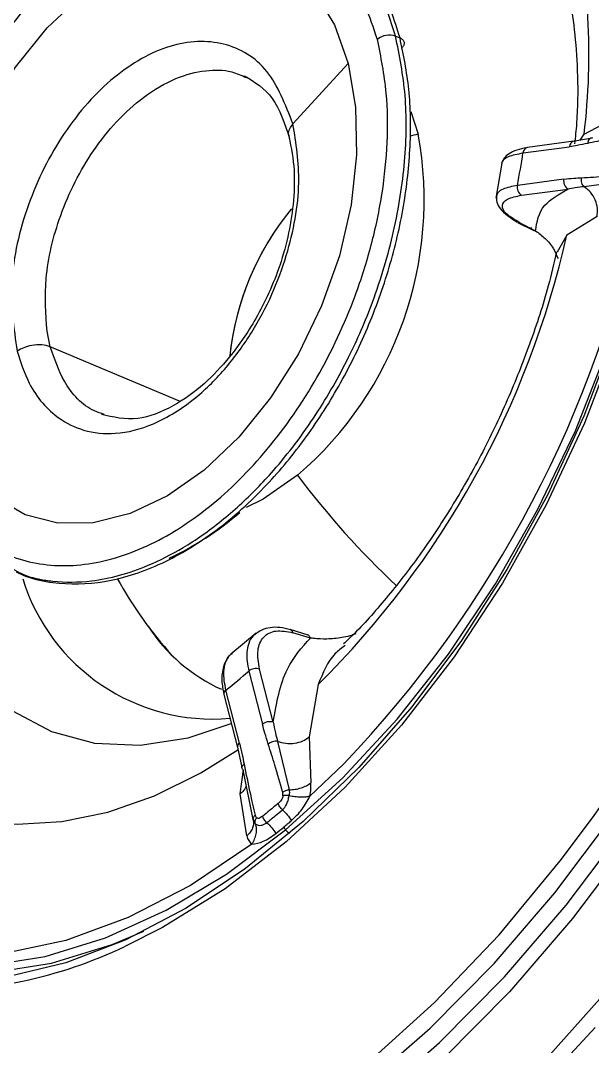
# Model space of a CAD drawing. Extents: x 939 to 1039, y 781 to 934.
# Drawn here: x 1022.987 to 1023.845, y 858.798 to 860.337 of the extents above; entities that cross this region are included whole.
import ezdxf

# ---------------------------------------------------------------- set-up
doc = ezdxf.new("R2010")
doc.units = 0
doc.header["$MEASUREMENT"] = 0
doc.layers.add('1', color=4, linetype='Continuous')

# ---------------------------------------------------------------- blocks, each defined once
blk = doc.blocks.new('Envoy')
at = {"layer": '1', "color": 3, "linetype": 'Continuous', "lineweight": 25}
for p, q in [((84.8959, 61.1397), (84.9026, 61.1369)), ((84.907, 61.1157), (84.9054, 61.1219)), ((84.742, 61.008), (84.8248, 61.0986)), ((84.919, 61.0265), (84.9299, 60.9927)), ((85.1786, 60.9925), (85.2233, 61.0159)), ((85.1728, 60.9834), (85.1786, 60.9925)), ((85.0871, 60.9644), (85.1566, 60.9737)), ((85.1635, 60.9819), (85.0939, 60.9726)), ((85.188, 60.986), (85.1621, 60.9815)), ((85.1638, 60.9819), (85.1635, 60.9819)), ((85.0557, 60.9522), (85.0462, 60.8963)), ((85.1483, 60.9249), (85.0787, 60.9156)), ((85.2411, 60.922), (85.1789, 60.9136)), ((85.085, 60.9009), (85.1546, 60.9102)), ((85.1982, 60.869), (85.1528, 60.8412)), ((85.0789, 60.8602), (85.1032, 60.8478)), ((85.0822, 60.8596), (85.106, 60.8474)), ((85.1528, 60.8412), (85.1384, 60.8156)), ((84.3781, 60.6735), (84.3733, 60.6969)), ((84.572, 60.5919), (84.3781, 60.6735)), ((84.7648, 60.2411), (84.7379, 60.2493)), ((84.6869, 60.2441), (84.6491, 60.2127)), ((84.7683, 60.2366), (84.7421, 60.2446)), ((84.7752, 60.2359), (84.7681, 60.2372)), ((84.7124, 60.1105), (84.692, 60.1901)), ((84.6759, 60.187), (84.6963, 60.1074)), ((84.6619, 60.0789), (84.6415, 60.1585)), ((84.7799, 60.1668), (84.7666, 60.0884)), ((84.6385, 60.1521), (84.6589, 60.0724)), ((84.7189, 60.0817), (84.7363, 60.009)), ((84.7666, 60.0884), (84.7688, 60.0193)), ((84.6588, 60.0728), (84.6656, 60.0423)), ((84.6588, 60.0728), (84.6589, 60.0724)), ((84.6631, 60.0028), (84.668, 60.0391)), ((84.6824, 59.9644), (84.6673, 60.039)), ((84.8177, 60.0476), (84.7676, 59.9996)), ((84.6728, 59.9399), (84.6631, 60.0028)), ((84.6823, 59.966), (84.6828, 59.9631)), ((84.683, 59.9625), (84.6829, 59.958))]:
    blk.add_line(p, q, dxfattribs=at)
at = {"layer": '1', "color": 3, "linetype": 'Continuous', "lineweight": 25, "flags": 128}
for points in [[(85.0963, 59.5457), (85.1953, 59.6527)], [(85.1067, 59.5884), (85.2063, 59.7)], [(85.2511, 59.9349), (85.1615, 59.8161), (85.0667, 59.7059), (84.9674, 59.6053)], [(84.8487, 59.5648), (84.9479, 59.6516), (85.0436, 59.7486), (85.1349, 59.8547), (85.2212, 59.9693)], [(84.7311, 59.949), (84.8167, 60.0268), (84.8984, 60.1149), (84.9751, 60.2124), (85.0457, 60.3178), (85.1095, 60.43), (85.1657, 60.5475), (85.2134, 60.6689), (85.2522, 60.7925), (85.2815, 60.9169), (85.301, 61.0405), (85.3104, 61.1618), (85.3096, 61.2791), (85.2986, 61.3911), (85.2776, 61.4963), (85.2468, 61.5934), (85.2066, 61.6811), (85.1575, 61.7585), (85.1001, 61.8244), (85.0352, 61.8782), (84.9635, 61.919), (84.886, 61.9464), (84.8748, 61.9492)], [(84.8613, 59.5417), (84.962, 59.6299), (85.0592, 59.7283), (85.152, 59.8362), (85.2396, 59.9525), (85.3213, 60.0764), (85.3965, 60.2067), (85.4644, 60.3424), (85.5244, 60.4822), (85.5761, 60.625), (85.619, 60.7696), (85.6528, 60.9147), (85.6772, 61.0591), (85.6919, 61.2016), (85.6969, 61.3409), (85.692, 61.4759), (85.6774, 61.6054), (85.6531, 61.7284), (85.6194, 61.8436), (85.5977, 61.9015)], [(84.2095, 60.5913), (84.1983, 60.6571), (84.1968, 60.7285), (84.205, 60.8035), (84.2227, 60.8798), (84.2493, 60.9549), (84.2841, 61.0268), (84.326, 61.0931), (84.3736, 61.1519), (84.4257, 61.2014), (84.4805, 61.24), (84.5364, 61.2666), (84.5918, 61.2804), (84.6448, 61.281), (84.694, 61.2683), (84.7379, 61.2428), (84.775, 61.2052), (84.8043, 61.1566), (84.8248, 61.0986)], [(84.8248, 61.0986), (84.8361, 61.0329), (84.8376, 60.9614), (84.8294, 60.8864), (84.8117, 60.8102), (84.785, 60.735), (84.7502, 60.6631), (84.7084, 60.5968), (84.6607, 60.538), (84.6087, 60.4886), (84.5538, 60.45), (84.4979, 60.4233), (84.4426, 60.4095), (84.3895, 60.4089), (84.3403, 60.4216), (84.2965, 60.4471), (84.2593, 60.4847), (84.2301, 60.5333), (84.2095, 60.5913)], [(85.2615, 60.8134), (85.2243, 60.6905), (85.1785, 60.5696), (85.1245, 60.4521), (85.063, 60.3394), (84.9947, 60.2328), (84.9204, 60.1335), (84.841, 60.0427), (84.7575, 59.9615), (84.6707, 59.8908), (84.5817, 59.8315), (84.4916, 59.7842), (84.4013, 59.7495), (84.3121, 59.7278), (84.2249, 59.7194), (84.1407, 59.7243), (84.0605, 59.7425), (84.0351, 59.7514)], [(85.2669, 60.8145), (85.2277, 60.6858), (85.1792, 60.5592), (85.1219, 60.4365), (85.0565, 60.319), (84.9839, 60.2084), (84.9049, 60.106), (84.8206, 60.0131), (84.732, 59.9308), (84.6402, 59.8603), (84.5464, 59.8023), (84.4899, 59.774)], [(84.7491, 60.4809), (84.6974, 60.445), (84.672, 60.4323)], [(84.1643, 60.3728), (84.1902, 60.2954), (84.2255, 60.2279), (84.2695, 60.1714), (84.3214, 60.1273), (84.38, 60.0963), (84.4444, 60.079), (84.513, 60.0759), (84.5847, 60.0869), (84.6496, 60.1085)], [(84.1457, 60.0079), (84.2028, 59.9808), (84.2639, 59.964), (84.3284, 59.9575), (84.3955, 59.9614), (84.4644, 59.9757), (84.5342, 60.0002), (84.6041, 60.0347), (84.6595, 60.0691)], [(84.1202, 59.3089), (84.2215, 59.31), (84.3256, 59.325), (84.4315, 59.3537), (84.5382, 59.3959), (84.6448, 59.4511), (84.7503, 59.519), (84.8539, 59.5988), (84.9544, 59.6899), (85.0511, 59.7914), (85.143, 59.9024), (85.1912, 59.9672)], [(83.8448, 59.942), (83.8483, 59.9372), (83.906, 59.8709), (83.9713, 59.8169), (84.0433, 59.7758), (84.1212, 59.7482), (84.204, 59.7345), (84.2907, 59.7348), (84.3801, 59.749), (84.4711, 59.7771), (84.5182, 59.7968)], [(83.9989, 59.8045), (84.0355, 59.7858), (84.113, 59.7583), (84.1954, 59.7447), (84.2816, 59.7449), (84.3705, 59.7591), (84.4611, 59.7871), (84.5521, 59.8284), (84.6425, 59.8826), (84.7311, 59.949)], [(84.6803, 59.9273), (84.5882, 59.8656), (84.4949, 59.8174), (84.4016, 59.7832), (84.3095, 59.7636), (84.22, 59.7589), (84.1343, 59.769), (84.0534, 59.7939), (83.9786, 59.8332)]]:
    blk.add_lwpolyline(points, dxfattribs=at)
at = {"layer": '1', "color": 3, "linetype": 'Continuous', "lineweight": 25}
for centre, radius, start, end in [((84.1995, 61.1127), 0.9865, 352.9999, 13.4416), ((83.24, 61.3792), 2.4086, 324.1088, 359.2309), ((84.8869, 61.1121), 0.029, 71.7947, 128.815), ((84.7441, 61.0085), 0.00215, 192.2275, 196.9503), ((84.3938, 60.8942), 0.545, 310.6802, 10.4092), ((84.8968, 61.1192), 0.1307, 279.0321, 284.66), ((85.0957, 60.9641), 0.00868, 101.8791, 177.7192), ((85.1657, 60.9731), 0.00908, 103.7914, 175.7958), ((83.8466, 61.1511), 1.2544, 349.1788, 351.4414), ((85.0922, 60.9127), 0.0138, 167.8638, 238.7898), ((85.1618, 60.922), 0.0138, 167.8429, 238.7985), ((83.5685, 61.2452), 1.7305, 316.2091, 348.3737), ((85.0637, 60.6152), 0.4188, 140.6826, 173.72), ((85.0646, 60.6149), 0.4197, 140.9803, 173.9496), ((85.0816, 60.8655), 0.00594, 243.3303, 275.6453), ((83.8106, 61.1431), 1.3757, 314.7949, 347.3251), ((85.748, 61.2261), 1.2463, 216.7253, 226.9633), ((84.3632, 60.7715), 0.4577, 294.9882, 310.7948), ((84.622, 60.4139), 0.2987, 197.2185, 274.9237), ((85.0279, 60.6303), 0.628, 208.9738, 221.965), ((84.7415, 60.395), 0.2583, 212.9598, 245.6101), ((84.7356, 60.243), 0.00673, 14.3312, 71.4867), ((84.6868, 60.1734), 0.0175, 72.7934, 128.7637), ((84.0717, 60.8821), 0.9209, 308.2177, 310.9964), ((84.6452, 60.1529), 0.00674, 123.335, 187.291), ((84.7072, 60.0937), 0.0175, 72.7974, 128.7597), ((84.6655, 60.0733), 0.00674, 122.901, 183.8369), ((83.96, 60.8814), 1.2049, 308.896, 309.6062), ((84.7613, 59.974), 0.0392, 212.195, 219.5453), ((84.7599, 59.9727), 0.0373, 219.3638, 231.6487), ((84.198, 60.3845), 0.6767, 268.0296, 295.5509)]:
    blk.add_arc(centre, radius, start, end, dxfattribs=at)
for points, knots in [([(81.6531, 58.5998), (81.6527, 58.7142), (81.6519, 58.9422), (81.6856, 59.2821), (81.747, 59.6172), (81.8364, 59.9481), (81.948, 60.2775), (82.0746, 60.6083), (82.2102, 60.9436), (82.353, 61.284), (82.4924, 61.6008), (82.6287, 61.8919), (82.7619, 62.1553), (82.9078, 62.4138), (83.0683, 62.66), (83.245, 62.8871), (83.4351, 63.0896), (83.6334, 63.2659), (83.8568, 63.436), (84.1029, 63.5967), (84.3666, 63.7468), (84.6657, 63.8981), (84.9979, 64.0441), (85.3625, 64.1771), (85.7201, 64.284), (85.9557, 64.3349), (86.0734, 64.3603)], [0, 0, 0, 0, 0.040896, 0.08153, 0.121712, 0.16188, 0.202537, 0.243615, 0.284974, 0.327206, 0.369771, 0.402394, 0.435849, 0.469512, 0.503093, 0.536655, 0.570124, 0.602983, 0.635303, 0.678131, 0.720347, 0.761443, 0.822406, 0.882535, 0.941357, 1, 1, 1, 1]), ([(82.9198, 59.3314), (82.9381, 59.4617), (82.9748, 59.7222), (83.052, 60.1148), (83.1462, 60.5031), (83.2486, 60.8405), (83.3528, 61.1233), (83.4522, 61.3536), (83.5628, 61.5715), (83.6848, 61.7758), (83.8178, 61.9653), (83.9618, 62.1407), (84.1162, 62.3023), (84.2804, 62.4508), (84.4833, 62.6103), (84.7264, 62.7705), (85.0097, 62.9226), (85.3, 63.0499), (85.5957, 63.1557), (85.8945, 63.2452), (86.0937, 63.2929), (86.1941, 63.3169)], [0, 0, 0, 0, 0.0650213, 0.130009, 0.1942358, 0.2568886, 0.2972992, 0.3364049, 0.3750132, 0.4127807, 0.4500136, 0.4876646, 0.5260086, 0.5649731, 0.6052855, 0.6677024, 0.7312534, 0.7969373, 0.8637394, 0.9313415, 1, 1, 1, 1]), ([(82.864, 58.2654), (82.8696, 58.1777), (82.8806, 58.0056), (82.9203, 57.7651), (82.978, 57.5451), (83.0556, 57.3471), (83.1519, 57.1735), (83.2653, 57.0272), (83.3939, 56.913), (83.5365, 56.8361), (83.6932, 56.8026), (83.8629, 56.8184), (84.0435, 56.8852), (84.2293, 56.998), (84.4177, 57.1504), (84.6065, 57.3362), (84.7935, 57.5501), (84.9987, 57.814), (85.2184, 58.129), (85.4502, 58.4941), (85.6758, 58.8755), (85.8954, 59.2679), (86.1092, 59.6687), (86.3511, 60.144), (86.6158, 60.6966), (86.8993, 61.3292), (87.173, 61.9707), (87.3489, 62.4025), (87.4371, 62.619)], [0, 0, 0, 0, 0.030342, 0.059552, 0.088112, 0.116336, 0.14429, 0.171678, 0.198419, 0.224107, 0.249017, 0.274209, 0.299822, 0.326988, 0.355075, 0.384546, 0.415623, 0.447237, 0.490749, 0.535602, 0.58086, 0.626764, 0.673032, 0.719254, 0.788843, 0.858833, 0.929198, 1, 1, 1, 1]), ([(81.7374, 57.5764), (81.761, 57.4614), (81.8086, 57.2292), (81.9181, 56.9379), (82.0352, 56.699), (82.1507, 56.5092), (82.2794, 56.3383), (82.4219, 56.1896), (82.5802, 56.0667), (82.7555, 55.9741), (82.9453, 55.9145), (83.1446, 55.8864), (83.3491, 55.8867), (83.5549, 55.9123), (83.7572, 55.961), (83.9538, 56.0315), (84.1438, 56.1241), (84.3263, 56.2395), (84.4997, 56.3766), (84.664, 56.5326), (84.8207, 56.7052), (84.9938, 56.9196), (85.1787, 57.1767), (85.4047, 57.5231), (85.6447, 57.9263), (85.8979, 58.386), (86.1378, 58.8488), (86.368, 59.3156), (86.5903, 59.7864), (86.8463, 60.35), (87.1314, 61.0072), (87.4427, 61.7578), (87.6412, 62.2595), (87.7403, 62.51)], [0, 0, 0, 0, 0.032543, 0.065719, 0.08804, 0.110386, 0.132828, 0.15527, 0.177835, 0.200941, 0.224344, 0.247841, 0.271674, 0.295778, 0.3197, 0.343004, 0.366106, 0.388913, 0.410849, 0.43232, 0.453699, 0.474997, 0.506073, 0.536331, 0.581179, 0.625015, 0.66837, 0.711746, 0.754976, 0.79814, 0.865823, 0.933011, 1, 1, 1, 1]), ([(84.8687, 61.1347), (84.8571, 61.1687), (84.8341, 61.2359), (84.7719, 61.3043), (84.695, 61.3431), (84.606, 61.348), (84.5112, 61.3217), (84.4497, 61.2786), (84.4192, 61.2572)], [0, 0, 0, 0, 0.170722, 0.337223, 0.503679, 0.67007, 0.836397, 1, 1, 1, 1]), ([(84.8959, 61.1397), (84.8882, 61.1644), (84.8723, 61.2151), (84.8321, 61.2759), (84.7893, 61.3187), (84.7563, 61.3316), (84.7446, 61.3361)], [0, 0, 0, 0, 0.26693, 0.546751, 0.839456, 1, 1, 1, 1]), ([(84.9026, 61.1369), (84.8941, 61.1636), (84.8766, 61.2185), (84.831, 61.2833), (84.7855, 61.3218), (84.7544, 61.3344), (84.7467, 61.3375)], [0, 0, 0, 0, 0.282137, 0.580754, 0.895843, 1, 1, 1, 1]), ([(84.4192, 61.2572), (84.4187, 61.2568), (84.387, 61.237), (84.3291, 61.1715), (84.2534, 61.0654), (84.2033, 60.9575), (84.1734, 60.8634), (84.1573, 60.7858), (84.1492, 60.7088), (84.1513, 60.6605), (84.1524, 60.6361)], [0, 0, 0, 0, 0.003017, 0.187054, 0.371092, 0.555185, 0.66587, 0.776586, 0.887349, 1, 1, 1, 1]), ([(85.1511, 61.2192), (85.153, 61.2114), (85.1585, 61.1885), (85.1656, 61.1428), (85.1694, 61.0797), (85.1693, 61.0239), (85.1655, 60.9882), (85.1644, 60.9779)], [0, 0, 0, 0, 0.131774, 0.384535, 0.638976, 0.896471, 1, 1, 1, 1]), ([(84.1657, 60.5552), (84.1773, 60.5212), (84.2003, 60.4541), (84.2625, 60.3857), (84.3394, 60.3469), (84.4285, 60.3417), (84.5234, 60.3697), (84.6178, 60.4292), (84.7056, 60.5163), (84.7809, 60.6252), (84.8311, 60.7323), (84.8609, 60.8266), (84.8772, 60.9043), (84.8847, 60.9808), (84.8839, 61.0597), (84.874, 61.1084), (84.8687, 61.1347)], [0, 0, 0, 0, 0.084323, 0.166561, 0.248777, 0.33096, 0.413113, 0.495267, 0.577423, 0.659581, 0.741762, 0.791173, 0.840598, 0.890045, 0.940334, 1, 1, 1, 1]), ([(84.742, 61.008), (84.7308, 61.0368), (84.7085, 61.0944), (84.6402, 61.1347), (84.5581, 61.1316), (84.472, 61.0833), (84.3955, 60.9975), (84.3408, 60.8879), (84.3135, 60.7687), (84.3234, 60.7009), (84.3283, 60.667)], [0, 0, 0, 0, 0.125053, 0.250091, 0.375113, 0.500121, 0.625113, 0.75009, 0.875051, 1, 1, 1, 1]), ([(84.3211, 60.3406), (84.3301, 60.3357), (84.3409, 60.3299), (84.3554, 60.3264), (84.3628, 60.3248), (84.3717, 60.3232), (84.3969, 60.3199), (84.4472, 60.3203), (84.5137, 60.3385), (84.5794, 60.3718), (84.6253, 60.404), (84.662, 60.4355), (84.6881, 60.4608), (84.7278, 60.5037), (84.7762, 60.5676), (84.8255, 60.654), (84.8583, 60.7296), (84.8796, 60.7933), (84.8983, 60.8642), (84.9117, 60.9518), (84.9134, 61.052), (84.9017, 61.1106), (84.8959, 61.1397)], [0, 0, 0, 0, 0.036336, 0.043631, 0.052595, 0.063225, 0.075521, 0.141306, 0.233634, 0.289854, 0.352722, 0.383893, 0.414196, 0.44363, 0.526591, 0.601765, 0.669144, 0.711516, 0.753609, 0.83685, 0.91898, 1, 1, 1, 1]), ([(84.327, 60.3359), (84.3321, 60.3335), (84.3494, 60.3255), (84.3928, 60.3167), (84.4589, 60.3175), (84.5406, 60.3431), (84.6085, 60.383), (84.6609, 60.4252), (84.7076, 60.47), (84.7594, 60.5317), (84.812, 60.6129), (84.8553, 60.7007), (84.8881, 60.7923), (84.9098, 60.8847), (84.9195, 60.9748), (84.9183, 61.0607), (84.9078, 61.1115), (84.9026, 61.1369)], [0, 0, 0, 0, 0.020124, 0.068207, 0.155711, 0.243215, 0.330719, 0.374534, 0.418349, 0.492776, 0.56671, 0.640154, 0.713106, 0.785566, 0.857536, 0.929014, 1, 1, 1, 1]), ([(84.9026, 61.1369), (84.904, 61.1361), (84.9071, 61.1344), (84.909, 61.1306), (84.9086, 61.1261), (84.9065, 61.1233), (84.9055, 61.1219)], [0, 0, 0, 0, 0.24211, 0.499963, 0.757904, 1, 1, 1, 1]), ([(84.3733, 60.6969), (84.3715, 60.7228), (84.3676, 60.7777), (84.391, 60.8748), (84.4319, 60.9559), (84.4775, 61.0131), (84.5194, 61.0511), (84.5653, 61.0779), (84.6103, 61.0895), (84.6463, 61.089), (84.665, 61.0807), (84.6721, 61.0775)], [0, 0, 0, 0, 0.136663, 0.289284, 0.457811, 0.548536, 0.6433, 0.750738, 0.850519, 0.942622, 1, 1, 1, 1]), ([(84.6695, 61.0799), (84.6846, 61.0707), (84.7153, 61.0521), (84.7297, 61.0083), (84.7369, 60.9862)], [0, 0, 0, 0, 0.495527, 1, 1, 1, 1]), ([(84.3283, 60.667), (84.3337, 60.6504), (84.3475, 60.6084), (84.3832, 60.5682), (84.429, 60.5457), (84.477, 60.5407), (84.535, 60.5553), (84.5924, 60.591), (84.6422, 60.6403), (84.6809, 60.6936), (84.7114, 60.7511), (84.7394, 60.8267), (84.7564, 60.9186), (84.7467, 60.9792), (84.7421, 61.0078)], [0, 0, 0, 0, 0.069459, 0.175708, 0.24289, 0.319309, 0.404951, 0.499799, 0.573045, 0.643265, 0.710458, 0.774618, 0.893317, 1, 1, 1, 1]), ([(84.7366, 60.9902), (84.7362, 60.9911), (84.7347, 60.9942), (84.7366, 61.0005), (84.7403, 61.0054), (84.7421, 61.0078)], [0, 0, 0, 0, 0.160143, 0.593138, 1, 1, 1, 1]), ([(84.7348, 60.9944), (84.7383, 60.9782), (84.7449, 60.9468), (84.7438, 60.8797), (84.7273, 60.7996), (84.6905, 60.7187), (84.65, 60.6596), (84.607, 60.6143), (84.5595, 60.5807), (84.5049, 60.5601), (84.4725, 60.568), (84.455, 60.5722)], [0, 0, 0, 0, 0.087512, 0.169319, 0.316208, 0.441067, 0.543891, 0.630218, 0.732948, 0.856176, 1, 1, 1, 1]), ([(85.2495, 60.991), (85.2372, 60.989), (85.2154, 60.9854), (85.1934, 60.9807), (85.1837, 60.9787)], [0, 0, 0, 0, 0.559994, 1, 1, 1, 1]), ([(85.1837, 60.9787), (85.1786, 60.9776), (85.1696, 60.9757), (85.1606, 60.9743), (85.1566, 60.9737)], [0, 0, 0, 0, 0.559956, 1, 1, 1, 1]), ([(85.1914, 60.9868), (85.1905, 60.9867), (85.1886, 60.9866), (85.1862, 60.9849), (85.1844, 60.9822), (85.1839, 60.9798), (85.1837, 60.9787)], [0, 0, 0, 0, 0.243006, 0.499983, 0.756913, 1, 1, 1, 1]), ([(85.0555, 60.9489), (85.0561, 60.9507), (85.0573, 60.9545), (85.0664, 60.9603), (85.0791, 60.9628), (85.0871, 60.9644)], [0, 0, 0, 0, 0.267537, 0.539396, 1, 1, 1, 1]), ([(85.0925, 60.9722), (85.0873, 60.9711), (85.077, 60.9689), (85.0657, 60.9633), (85.0585, 60.9572), (85.0571, 60.9528), (85.0565, 60.9509)], [0, 0, 0, 0, 0.269517, 0.538294, 0.807777, 1, 1, 1, 1]), ([(85.1483, 60.9249), (85.1533, 60.9255), (85.1622, 60.9265), (85.171, 60.927), (85.1749, 60.9272)], [0, 0, 0, 0, 0.559958, 1, 1, 1, 1]), ([(85.1789, 60.9136), (85.1781, 60.9144), (85.1766, 60.9159), (85.1751, 60.9195), (85.1744, 60.9234), (85.1747, 60.9259), (85.1749, 60.9272)], [0, 0, 0, 0, 0.2431473, 0.5000129, 0.7569302, 1, 1, 1, 1]), ([(85.1749, 60.9272), (85.1869, 60.9278), (85.2083, 60.9291), (85.2299, 60.9313), (85.2395, 60.9323)], [0, 0, 0, 0, 0.560004, 1, 1, 1, 1]), ([(85.0787, 60.9156), (85.0708, 60.914), (85.0581, 60.9115), (85.049, 60.9055), (85.0478, 60.9015), (85.0472, 60.8996)], [0, 0, 0, 0, 0.467802, 0.743669, 1, 1, 1, 1]), ([(85.1789, 60.9136), (85.1744, 60.9131), (85.1663, 60.9122), (85.1582, 60.9108), (85.1546, 60.9102)], [0, 0, 0, 0, 0.561477, 1, 1, 1, 1]), ([(85.1982, 60.869), (85.1986, 60.873), (85.1994, 60.8813), (85.1959, 60.8941), (85.1891, 60.9058), (85.1822, 60.911), (85.1789, 60.9136)], [0, 0, 0, 0, 0.235404, 0.489482, 0.749283, 1, 1, 1, 1]), ([(85.0472, 60.8998), (85.0471, 60.8967), (85.0468, 60.8906), (85.0527, 60.8804), (85.0628, 60.8701), (85.0732, 60.8638), (85.0784, 60.8607)], [0, 0, 0, 0, 0.249363, 0.498994, 0.748917, 1, 1, 1, 1]), ([(85.0822, 60.8596), (85.0747, 60.8641), (85.0597, 60.873), (85.054, 60.8857), (85.0613, 60.8959), (85.0771, 60.8992), (85.085, 60.9009)], [0, 0, 0, 0, 0.249692, 0.500191, 0.750582, 1, 1, 1, 1]), ([(85.106, 60.8474), (85.1079, 60.8608), (85.1112, 60.8849), (85.1414, 60.9025), (85.1546, 60.9102)], [0, 0, 0, 0, 0.559798, 1, 1, 1, 1]), ([(85.106, 60.8474), (85.1053, 60.8474), (85.1038, 60.8474), (85.1019, 60.8484), (85.1004, 60.85), (85.0998, 60.8515), (85.0995, 60.8523)], [0, 0, 0, 0, 0.2498691, 0.5000278, 0.7500294, 1, 1, 1, 1]), ([(85.106, 60.8474), (85.1108, 60.8439), (85.1204, 60.8369), (85.1322, 60.823), (85.1375, 60.811), (85.1397, 60.8059)], [0, 0, 0, 0, 0.3667371, 0.7346087, 1, 1, 1, 1]), ([(85.1375, 60.8158), (85.1336, 60.7989), (85.1229, 60.7535), (85.0982, 60.6786), (85.0645, 60.5933), (85.0248, 60.5105), (84.9804, 60.4323), (84.9324, 60.36), (84.8823, 60.2959), (84.8435, 60.2517), (84.8224, 60.2322), (84.818, 60.2281)], [0, 0, 0, 0, 0.076031, 0.203693, 0.332, 0.460513, 0.588687, 0.716055, 0.84224, 0.966951, 1, 1, 1, 1]), ([(84.3781, 60.6735), (84.3741, 60.6747), (84.3659, 60.6773), (84.3513, 60.6762), (84.3382, 60.6726), (84.3316, 60.6689), (84.3283, 60.667)], [0, 0, 0, 0, 0.2722635, 0.5618689, 0.7876877, 1, 1, 1, 1]), ([(84.4589, 60.5721), (84.454, 60.5737), (84.4297, 60.5816), (84.3988, 60.6143), (84.3843, 60.6556), (84.3781, 60.6735)], [0, 0, 0, 0, 0.126181, 0.621153, 1, 1, 1, 1]), ([(84.7385, 60.2491), (84.7331, 60.2505), (84.7224, 60.2532), (84.7077, 60.2526), (84.6949, 60.2492), (84.6883, 60.2443), (84.685, 60.2419)], [0, 0, 0, 0, 0.252346, 0.502568, 0.751679, 1, 1, 1, 1]), ([(84.6854, 60.2418), (84.6844, 60.2412), (84.6797, 60.2384), (84.6754, 60.2292), (84.6713, 60.2125), (84.6741, 60.1969), (84.6759, 60.187)], [0, 0, 0, 0, 0.070509, 0.339961, 0.584942, 1, 1, 1, 1]), ([(84.692, 60.1901), (84.6904, 60.1999), (84.6873, 60.2195), (84.6967, 60.2395), (84.7151, 60.2498), (84.7331, 60.2463), (84.7421, 60.2446)], [0, 0, 0, 0, 0.249643, 0.50011, 0.750527, 1, 1, 1, 1]), ([(84.7124, 60.1105), (84.7174, 60.139), (84.7264, 60.1899), (84.7555, 60.2224), (84.7683, 60.2366)], [0, 0, 0, 0, 0.559795, 1, 1, 1, 1]), ([(84.7683, 60.2366), (84.7681, 60.2373), (84.7676, 60.2385), (84.7665, 60.2399), (84.7654, 60.2409), (84.7645, 60.2412), (84.7641, 60.2413)], [0, 0, 0, 0, 0.26476, 0.529543, 0.79426, 1, 1, 1, 1]), ([(84.8362, 60.243), (84.8351, 60.2426), (84.8262, 60.2388), (84.8093, 60.2362), (84.7873, 60.2344), (84.7746, 60.2359), (84.7683, 60.2366)], [0, 0, 0, 0, 0.04017, 0.355796, 0.678404, 1, 1, 1, 1]), ([(84.8203, 60.2256), (84.8151, 60.2217), (84.7962, 60.2079), (84.7868, 60.1841), (84.7799, 60.1668)], [0, 0, 0, 0, 0.276044, 1, 1, 1, 1]), ([(84.6451, 60.2069), (84.6441, 60.2058), (84.64, 60.2015), (84.6364, 60.1898), (84.6345, 60.1726), (84.6371, 60.1592), (84.6384, 60.1524)], [0, 0, 0, 0, 0.091214, 0.393779, 0.69587, 1, 1, 1, 1]), ([(84.6415, 60.1585), (84.6397, 60.1684), (84.6369, 60.184), (84.6407, 60.2005), (84.6451, 60.2099), (84.6501, 60.2128), (84.6515, 60.2136)], [0, 0, 0, 0, 0.400887, 0.637291, 0.897213, 1, 1, 1, 1]), ([(84.7051, 60.0775), (84.7033, 60.083), (84.7002, 60.0928), (84.6975, 60.1029), (84.6963, 60.1074)], [0, 0, 0, 0, 0.559981, 1, 1, 1, 1]), ([(84.7124, 60.1105), (84.7135, 60.1051), (84.7155, 60.0954), (84.7179, 60.0859), (84.7189, 60.0817)], [0, 0, 0, 0, 0.558534, 1, 1, 1, 1]), ([(84.7189, 60.0817), (84.7178, 60.0818), (84.7154, 60.082), (84.7116, 60.0812), (84.7079, 60.0797), (84.706, 60.0782), (84.7051, 60.0775)], [0, 0, 0, 0, 0.243076, 0.499978, 0.756854, 1, 1, 1, 1]), ([(84.7189, 60.0817), (84.7229, 60.0805), (84.7311, 60.0781), (84.7445, 60.0785), (84.7569, 60.0817), (84.7631, 60.086), (84.766, 60.088)], [0, 0, 0, 0, 0.250171, 0.509472, 0.763648, 1, 1, 1, 1]), ([(84.766, 60.088), (84.7661, 60.0881), (84.7663, 60.0882), (84.7665, 60.0884), (84.7666, 60.0884)], [0, 0, 0, 0, 0.5597954, 1, 1, 1, 1]), ([(84.6619, 60.0789), (84.6633, 60.0731), (84.6658, 60.0628), (84.6679, 60.0521), (84.6688, 60.0474)], [0, 0, 0, 0, 0.560004, 1, 1, 1, 1]), ([(84.7267, 60.005), (84.7229, 60.0187), (84.716, 60.0432), (84.7084, 60.067), (84.7051, 60.0775)], [0, 0, 0, 0, 0.559999, 1, 1, 1, 1]), ([(84.6673, 60.039), (84.6668, 60.0396), (84.6656, 60.0408), (84.6654, 60.0431), (84.6664, 60.0454), (84.668, 60.0468), (84.6688, 60.0474)], [0, 0, 0, 0, 0.243064, 0.499984, 0.756856, 1, 1, 1, 1]), ([(84.6688, 60.0474), (84.6717, 60.033), (84.6769, 60.0072), (84.6828, 59.9819), (84.6854, 59.9708)], [0, 0, 0, 0, 0.560004, 1, 1, 1, 1]), ([(84.7363, 60.009), (84.7393, 60.0091), (84.7454, 60.0095), (84.7543, 60.0117), (84.7624, 60.0149), (84.7667, 60.0179), (84.7688, 60.0193)], [0, 0, 0, 0, 0.249737, 0.504184, 0.75646, 1, 1, 1, 1]), ([(84.7676, 59.9996), (84.7682, 60.0031), (84.7694, 60.0101), (84.769, 60.0163), (84.7688, 60.0193)], [0, 0, 0, 0, 0.504247, 1, 1, 1, 1]), ([(84.6715, 60.0146), (84.6711, 60.0132), (84.6697, 60.0087), (84.6658, 60.0052), (84.6631, 60.0028)], [0, 0, 0, 0, 0.320452, 1, 1, 1, 1]), ([(84.7363, 60.009), (84.7354, 60.0088), (84.7336, 60.0086), (84.731, 60.0077), (84.7286, 60.0065), (84.7274, 60.0055), (84.7267, 60.005)], [0, 0, 0, 0, 0.2466658, 0.4999243, 0.7532244, 1, 1, 1, 1]), ([(84.727, 60.0001), (84.7271, 60.0011), (84.7272, 60.0029), (84.7269, 60.0044), (84.7267, 60.005)], [0, 0, 0, 0, 0.56272, 1, 1, 1, 1]), ([(84.7363, 60.009), (84.7364, 60.0076), (84.7368, 60.005), (84.7365, 60.0019), (84.7363, 60.0003)], [0, 0, 0, 0, 0.503013, 1, 1, 1, 1]), ([(84.72, 59.9887), (84.7156, 59.9851), (84.7079, 59.9786), (84.7001, 59.9722), (84.6967, 59.9694)], [0, 0, 0, 0, 0.559996, 1, 1, 1, 1]), ([(84.727, 60.0001), (84.7268, 59.999), (84.7263, 59.9966), (84.7239, 59.9924), (84.7215, 59.9901), (84.72, 59.9887)], [0, 0, 0, 0, 0.243336, 0.515988, 1, 1, 1, 1]), ([(84.7262, 59.979), (84.7255, 59.9797), (84.7241, 59.9811), (84.7222, 59.9836), (84.7208, 59.9862), (84.7203, 59.9879), (84.72, 59.9887)], [0, 0, 0, 0, 0.24573, 0.499985, 0.754287, 1, 1, 1, 1]), ([(84.7262, 59.979), (84.7274, 59.9801), (84.7297, 59.9824), (84.7325, 59.9872), (84.735, 59.9935), (84.7358, 59.9979), (84.7363, 60.0003)], [0, 0, 0, 0, 0.210839, 0.445732, 0.703439, 1, 1, 1, 1]), ([(84.7363, 60.0003), (84.7354, 60.0004), (84.7337, 60.0006), (84.7312, 60.0006), (84.7289, 60.0005), (84.7277, 60.0002), (84.727, 60.0001)], [0, 0, 0, 0, 0.246997, 0.500091, 0.753057, 1, 1, 1, 1]), ([(84.7363, 60.0003), (84.7392, 59.9999), (84.7451, 59.9989), (84.7536, 59.9984), (84.7614, 59.9985), (84.7656, 59.9992), (84.7676, 59.9996)], [0, 0, 0, 0, 0.249658, 0.503836, 0.755994, 1, 1, 1, 1]), ([(84.7397, 59.9628), (84.7454, 59.9682), (84.756, 59.9783), (84.7639, 59.9928), (84.7676, 59.9996)], [0, 0, 0, 0, 0.529797, 1, 1, 1, 1]), ([(84.7029, 59.9597), (84.7072, 59.9633), (84.715, 59.9697), (84.7228, 59.9761), (84.7262, 59.979)], [0, 0, 0, 0, 0.559966, 1, 1, 1, 1]), ([(84.7262, 59.979), (84.7288, 59.9765), (84.7338, 59.9716), (84.7377, 59.9657), (84.7397, 59.9628)], [0, 0, 0, 0, 0.502782, 1, 1, 1, 1]), ([(84.6829, 59.958), (84.6826, 59.9559), (84.6819, 59.9517), (84.6784, 59.9454), (84.6747, 59.9417), (84.6728, 59.9399)], [0, 0, 0, 0, 0.3303159, 0.6710875, 1, 1, 1, 1]), ([(84.6856, 59.9584), (84.6861, 59.9559), (84.6872, 59.9511), (84.6866, 59.943), (84.6844, 59.9348), (84.6817, 59.9298), (84.6803, 59.9273)], [0, 0, 0, 0, 0.249645, 0.50385, 0.756021, 1, 1, 1, 1]), ([(84.6824, 59.9644), (84.6823, 59.9649), (84.6821, 59.9659), (84.6826, 59.9676), (84.6837, 59.9693), (84.6848, 59.9703), (84.6854, 59.9708)], [0, 0, 0, 0, 0.24677, 0.499958, 0.75322, 1, 1, 1, 1]), ([(84.6824, 59.9644), (84.6829, 59.9623), (84.6835, 59.9602), (84.6829, 59.958), (84.6829, 59.958)], [0, 0, 0, 0, 0.961954, 1, 1, 1, 1]), ([(84.6856, 59.9584), (84.6849, 59.9592), (84.6834, 59.9608), (84.6827, 59.9632), (84.6824, 59.9644)], [0, 0, 0, 0, 0.494279, 1, 1, 1, 1]), ([(84.6856, 59.9584), (84.6854, 59.959), (84.6852, 59.9604), (84.6854, 59.9627), (84.686, 59.965), (84.6869, 59.9664), (84.6873, 59.9672)], [0, 0, 0, 0, 0.247092, 0.499945, 0.753023, 1, 1, 1, 1]), ([(84.6854, 59.9708), (84.6856, 59.97), (84.6861, 59.9686), (84.6869, 59.9676), (84.6873, 59.9672)], [0, 0, 0, 0, 0.557136, 1, 1, 1, 1]), ([(84.6856, 59.9584), (84.6869, 59.9574), (84.6893, 59.9557), (84.6943, 59.9556), (84.699, 59.9569), (84.7016, 59.9588), (84.7029, 59.9597)], [0, 0, 0, 0, 0.29716, 0.55495, 0.789576, 1, 1, 1, 1]), ([(84.6967, 59.9694), (84.6956, 59.9686), (84.6937, 59.9671), (84.6909, 59.9661), (84.6887, 59.9661), (84.6877, 59.9668), (84.6873, 59.9672)], [0, 0, 0, 0, 0.316225, 0.605043, 0.811001, 1, 1, 1, 1]), ([(84.7029, 59.9597), (84.7022, 59.9603), (84.7007, 59.9618), (84.6989, 59.9643), (84.6974, 59.9669), (84.6969, 59.9685), (84.6967, 59.9694)], [0, 0, 0, 0, 0.245752, 0.500088, 0.7543, 1, 1, 1, 1]), ([(84.7029, 59.9597), (84.7055, 59.9572), (84.7106, 59.9523), (84.7146, 59.9465), (84.7166, 59.9436)], [0, 0, 0, 0, 0.502767, 1, 1, 1, 1]), ([(84.7281, 59.9531), (84.7303, 59.9549), (84.7341, 59.9581), (84.738, 59.9614), (84.7397, 59.9628)], [0, 0, 0, 0, 0.560099, 1, 1, 1, 1]), ([(84.6803, 59.9273), (84.686, 59.9283), (84.6983, 59.9306), (84.7102, 59.9391), (84.7166, 59.9436)], [0, 0, 0, 0, 0.468068, 1, 1, 1, 1]), ([(84.6728, 59.9399), (84.6736, 59.9374), (84.6753, 59.9322), (84.6786, 59.929), (84.6803, 59.9273)], [0, 0, 0, 0, 0.495861, 1, 1, 1, 1])]:
    blk.add_open_spline(points, degree=3, knots=knots, dxfattribs=at)

msp = doc.modelspace()

# ---------------------------------------------------------------- block references
at = {"layer": '1'}
msp.add_blockref('Envoy', (938.6538, 799.1744), dxfattribs=at)

doc.saveas('drawing.dxf')
